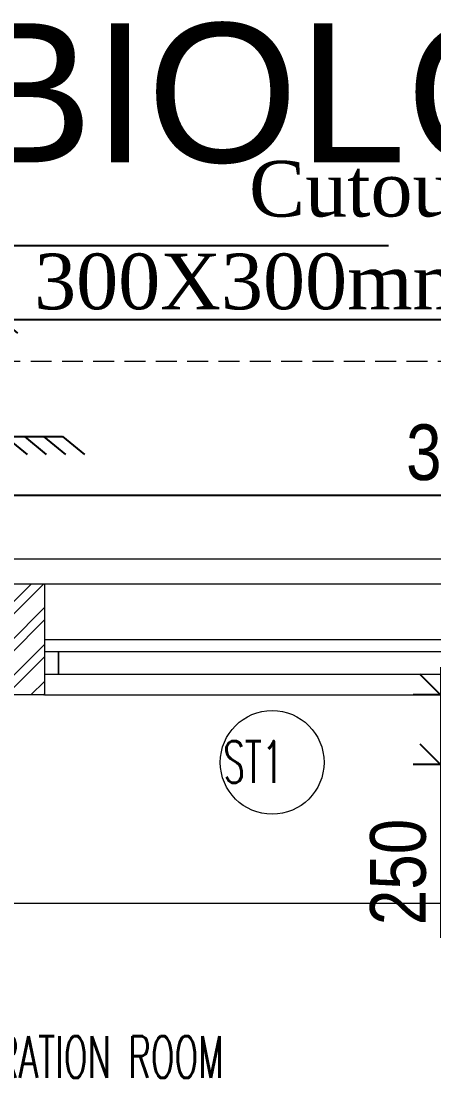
# Model space of a CAD drawing. Header units: inches. Extents: x 5899882 to 5988838, y -468923 to -96891.
# Drawn here: x 5949989 to 5951472, y -269181 to -265383 of the extents above; entities that cross this region are included whole.
import ezdxf

# ---------------------------------------------------------------- set-up
doc = ezdxf.new("R2010")
doc.units = ezdxf.units.IN
doc.header["$MEASUREMENT"] = 0
doc.linetypes.add('DASHED', pattern=[0.75, 0.5, -0.25])
doc.layers.get('Defpoints').update_dxf_attribs({"color": 8})
for name, color, linetype in [('0- SLC ARCH LAYOUT', 7, 'Continuous'), ('0- SLC DIMENSION', 7, 'Continuous'), ('0- SLC HIDE BOX & CUTOUT', 6, 'Continuous'), ('0-SLC RCC 2ND. FLOOR', 7, 'Continuous'), ('CL', 7, 'Continuous')]:
    doc.layers.add(name, color=color, linetype=linetype)
for name, color, linetype, lineweight in [('ARCL-HATCH-B', 8, 'Continuous', 5), ('ARLC-DOOR-W', 8, 'Continuous', 5), ('ARLC-ELE0', 8, 'Continuous', 9), ('ARLC-FUR (NOMN)', 8, 'Continuous', 9), ('ARLC-FURN', 8, 'Continuous', 9), ('ARLC-TEXT0', 8, 'Continuous', 20), ('ARLC-WALL', 8, 'Continuous', 15)]:
    doc.layers.add(name, color=color, linetype=linetype, lineweight=lineweight)
doc.styles.add('ARIAL', font='tahoma.ttf')
doc.styles.add('LT0050R', font='arial.ttf', dxfattribs={"height": 120})
doc.styles.add('RS', font='simplex8.shx', dxfattribs={"width": 0.6, "height": 150})
doc.styles.get("Standard").update_dxf_attribs({"font": 'arial.ttf'})
doc.styles.add('swis cn bt', font='swissc.ttf')
doc.dimstyles.new('LT0050R', dxfattribs={"dimtxt": 120, "dimasz": 80, "dimexe": 80, "dimexo": 50, "dimgap": 80, "dimtad": 0, "dimdec": 0, "dimzin": 0, "dimdsep": 46, "dimtxsty": 'LT0050R', "dimblk": 'ARCHTICK', "dimcen": 1, "dimdle": 80, "dimclrd": 252, "dimclre": 252, "dimclrt": 240, "dimadec": 0, "dimazin": 0, "dimtfac": 1, "dimtdec": 0, "dimtofl": 0, "dimtmove": 1, "dimatfit": 3, "dimfxl": 1, "dimtolj": 1, "dimtzin": 0, "dimlwd": -1, "dimlwe": -1, "dimarcsym": 0})
doc.dimstyles.new('SLC', dxfattribs={"dimtxt": 200, "dimasz": 150, "dimexe": 100, "dimexo": 0, "dimgap": 50, "dimtad": 1, "dimdec": 0, "dimrnd": 5, "dimzin": 1, "dimdsep": 46, "dimtxsty": 'swis cn bt', "dimblk": 'OBLIQUE', "dimcen": 60, "dimdle": 100, "dimclrd": 256, "dimclre": 256, "dimclrt": 256, "dimazin": 0, "dimtfac": 1, "dimtdec": 0, "dimtofl": 0, "dimtmove": 0, "dimatfit": 3, "dimfxl": 0.18, "dimtolj": 1, "dimtzin": 0, "dimarcsym": 0})

# ---------------------------------------------------------------- blocks, each defined once
blk = doc.blocks.new('A$C3DAD2E9A')
at = {"layer": 'ARCL-HATCH-B'}
h = blk.add_hatch(dxfattribs=at)
h.set_pattern_fill('ANSI32', color=256, scale=250)
h.set_pattern_definition([(45, (-5806111.699348602, 109613.299867685), (-66.29126073623883, 66.29126073623884), []), (45, (-5806067.505174852, 109613.299867685), (-66.29126073623883, 66.29126073623884), [])])
h.paths.add_polyline_path([(4887.21052536089, 6641.499999983265), (4762.21052536089, 6641.499999983265), (4762.21052536089, 6241.499999983265), (4887.21052536089, 6241.499999983265)])
at = {"layer": 'ARLC-DOOR-W'}
for points in [[(4937.210529251024, 6396.499999983294), (4887.210529251024, 6396.499999983294), (4887.210529251024, 6316.499999983294), (4937.210529251024, 6316.499999983294)], [(7007.210529251024, 6316.499999983294), (7007.210529251024, 6396.499999983294), (4937.210529251024, 6396.499999983294), (4937.210529251024, 6316.499999983294)]]:
    blk.add_lwpolyline(points, close=True, dxfattribs=at)
at = {"layer": 'ARLC-ELE0'}
blk.add_line((202.2105253608897, 6960), (8427.210526314564, 6960), dxfattribs=at)
at = {"layer": 'ARLC-ELE0', "ltscale": 0.006}
for p, q in [((4887.21052536089, 6641.499999983265), (7057.210526314564, 6641.499999981403)), ((4887.21052536089, 6241.499999983265), (7057.21052536089, 6241.499999983265))]:
    blk.add_line(p, q, dxfattribs=at)
at = {"layer": 'ARLC-FUR (NOMN)'}
blk.add_circle((5704.991473113187, 5999.389374029823), 186.3800059656505, dxfattribs=at)
at = {"layer": 'ARLC-FURN'}
blk.add_line((8687.21052536089, 5491.499999995212), (2722.210521070287, 5491.499999995212), dxfattribs=at)
at = {"layer": 'ARLC-WALL', "ltscale": 0.005}
blk.add_line((4887.210526028648, 6441.49998868104), (7057.210526314564, 6441.499998484607), dxfattribs=at)
at = {"layer": 'ARLC-WALL'}
blk.add_lwpolyline([(4887.21052536089, 6641.499999983265), (4887.21052536089, 6241.499999983265), (4762.21052536089, 6241.499999983265), (4762.21052536089, 6641.499999983265)], close=True, dxfattribs=at)
at = {"layer": 'ARLC-FUR (NOMN)', "style": 'RS', "width": 0.6}
blk.add_text('ST1', height=150, dxfattribs=at).set_placement((5529.51880213432, 5926.069481026148))
at = {"layer": 'ARLC-TEXT0', "style": 'RS', "width": 0.6}
blk.add_text('PREPARATION ROOM', height=150, dxfattribs=at).set_placement((4328.030114143156, 4865.261628391949))
at = {"layer": 'ARLC-TEXT0', "insert": (2267.334230930544, 8656.13284337426), "char_height": 500, "width": 10629.5172402044, "attachment_point": 1}
blk.add_mtext('MICROBIOLOGY DEPARTMENT', dxfattribs=at)
blk = doc.blocks.new('A$C67844AE1')
at = {"color": 7}
for p, q in [((-218.2272407441051, 240.6275060125627), (-283.3119963555947, 161.6196423373185)), ((-218.2272407441051, 171.8767900089733), (-283.3119963555947, 92.8689263337292)), ((-218.2272407441051, 103.126074005384), (-283.3119963555947, 24.11821033013985)), ((-218.2272407441051, 34.37535800179468), (-283.3119963555947, -44.63250567344949)), ((218.2272407441051, 0), (-218.2272407441051, 0)), ((218.2272407441051, 0), (153.1424851326155, -79.00786367524417)), ((-218.2272407441051, -34.37535800179468), (-283.3119963555947, -113.3832216770388)), ((-218.2272407441051, -103.126074005384), (-283.3119963555947, -182.1339376806281)), ((-218.2272407441051, -171.8767900089733), (-283.3119963555947, -250.8846536842175)), ((-218.2272407441051, -240.6275060125627), (-283.3119963555947, -319.6353696878068))]:
    blk.add_line(p, q, dxfattribs=at)
at = {"layer": 'CL', "color": 7}
blk.add_line((-218.2272407441124, 240.6275060125554), (-218.2272407441051, -240.6275060125627), dxfattribs=at)
blk = doc.blocks.new('A$C77C3199A')
at = {"layer": 'ARLC-WALL', "color": 30, "linetype": 'DASHED', "ltscale": 150}
blk.add_line((17399.99998698762, 7439.998364734041), (199.999997266219, 7439.998163879965), dxfattribs=at)
at = {"layer": 'ARLC-WALL', "color": 30}
for p, q in [((8425.000003814699, 6960), (199.9999990463257, 6960)), ((8425.000003814699, 6730), (199.9999990463257, 6730))]:
    blk.add_line(p, q, dxfattribs=at)
at = {"layer": 'CL', "color": 0}
blk.add_line((17630, 7589.998370512214), (199.9999954879749, 7589.998163879965), dxfattribs=at)
at = {"layer": 'CL', "color": 0, "rotation": 90}
blk.add_blockref('A$C67844AE1', (4711.560723325471, 7388.790321706619), dxfattribs=at)
blk = doc.blocks.new('_OBLIQUE')
at = {"color": 0, "linetype": 'ByBlock'}
blk.add_line((-0.5, -0.5), (0.5, 0.5), dxfattribs=at)
blk = doc.blocks.new('*D335')
at = {"layer": '0- SLC DIMENSION', "lineweight": -2, "transparency": 16777216}
for p, q in [((5951497, -267705.028073006), (5951497, -268055.0280739597)), ((5952973.287223468, -267805.028073006), (5951397, -267805.028073006)), ((5952973.287226486, -268055.0280739597), (5951397, -268055.0280739597)), ((5951497, -268055.0280739597), (5951497, -268677.4956064272))]:
    blk.add_line(p, q, dxfattribs=at)
at = {"layer": 'Defpoints', "color": 0, "transparency": 16777216}
for p in [(5952973.287223468, -267805.028073006), (5951497, -268055.0280739597), (5952973.287226486, -268055.0280739597)]:
    blk.add_point(p, dxfattribs=at)
at = {"layer": '0- SLC DIMENSION', "lineweight": -2, "transparency": 16777216, "xscale": 150, "yscale": 150, "zscale": 150}
for p, rotation in [((5951497, -267805.028073006), 90), ((5951497, -268055.0280739597), 270)]:
    blk.add_blockref('_OBLIQUE', p, dxfattribs=dict(at, rotation=rotation))
at = {"layer": '0- SLC DIMENSION', "transparency": 16777216, "insert": (5951344.207792208, -268441.2618401925), "char_height": 200, "attachment_point": 5, "rotation": 90, "style": 'swis cn bt'}
blk.add_mtext('\\A1;250', dxfattribs=at)
blk = doc.blocks.new('_ArchTick')
at = {"color": 0, "linetype": 'ByBlock', "const_width": 0.15}
blk.add_lwpolyline([(-0.5, -0.5), (0.5, 0.5)], dxfattribs=at)
blk = doc.blocks.new('*D416')
at = {"layer": '0- SLC DIMENSION', "lineweight": -2, "transparency": 16777216}
for p, q in [((5949645.260911575, -267605.028072998), (5949645.260911575, -266986.5280729962)), ((5953608.866177117, -267835.028072998), (5953608.866177117, -266986.5280729962)), ((5949545.260911575, -267086.5280729962), (5953708.866177117, -267086.5280729962))]:
    blk.add_line(p, q, dxfattribs=at)
at = {"layer": 'Defpoints', "color": 0, "transparency": 16777216}
for p in [(5953608.866177117, -267086.5280729962), (5949645.260911575, -267605.028072998), (5953608.866177117, -267835.028072998)]:
    blk.add_point(p, dxfattribs=at)
at = {"layer": '0- SLC DIMENSION', "lineweight": -2, "transparency": 16777216, "xscale": 150, "yscale": 150, "zscale": 150, "rotation": 180}
blk.add_blockref('_OBLIQUE', (5949645.260911575, -267086.5280729962), dxfattribs=at)
at = {"layer": '0- SLC DIMENSION', "lineweight": -2, "transparency": 16777216, "xscale": 150, "yscale": 150, "zscale": 150}
blk.add_blockref('_OBLIQUE', (5953608.866177117, -267086.5280729962), dxfattribs=at)
at = {"layer": '0- SLC DIMENSION', "transparency": 16777216, "insert": (5951627.063544346, -266933.8657353339), "char_height": 200, "attachment_point": 5, "style": 'swis cn bt'}
blk.add_mtext('\\A1;3965', dxfattribs=at)

msp = doc.modelspace()

# ---------------------------------------------------------------- block references
at = {"layer": '0- SLC ARCH LAYOUT'}
msp.add_blockref('A$C3DAD2E9A', (5945186.076699616, -274046.5280729962), dxfattribs=at)

# ---------------------------------------------------------------- next in the draw order: block references
at = {"layer": '0-SLC RCC 2ND. FLOOR'}
msp.add_blockref('A$C77C3199A', (5945186.076699616, -274046.5280729962), dxfattribs=at)

# ---------------------------------------------------------------- next in the draw order: texts
at = {"layer": '0- SLC HIDE BOX & CUTOUT', "insert": (5951630.340147496, -265885.180286127), "char_height": 200, "width": 1754.295602731787, "attachment_point": 3, "style": 'ARIAL'}
msp.add_mtext('{\\fTimes New Roman|b0|i0|c0|p18;Cutout 300X300mm}', dxfattribs=at)

# ---------------------------------------------------------------- next in the draw order: dimensions: what is measured, and where the dimension line sits
at = {"layer": '0- SLC DIMENSION'}
dim = msp.add_linear_dim(base=(5953608.866177117, -267086.5280729962), p1=(5949645.260911575, -267605.028072998), p2=(5953608.866177117, -267835.028072998), dimstyle='SLC', override={"dimfxl": 0}, dxfattribs=at)
dim.commit()
dim.dimension.update_dxf_attribs({"geometry": '*D416', "text_midpoint": (5951627.063544346, -266933.8657353339)})
at = {"layer": '0- SLC DIMENSION', "color": 1}
dim = msp.add_linear_dim(base=(5951497, -268055.0280739597), p1=(5952973.287223468, -267805.028073006), p2=(5952973.287226486, -268055.0280739597), angle=90, dimstyle='SLC', dxfattribs=at)
dim.commit()
dim.dimension.update_dxf_attribs({"geometry": '*D335', "text_midpoint": (5951344.207792208, -268441.2618401925)})

# ---------------------------------------------------------------- next in the draw order: leaders
at = {"layer": '0- SLC HIDE BOX & CUTOUT'}
msp.add_leader([(5949558.170080287, -267325.7910820281), (5949769, -266189.4558001098), (5951308.473952698, -266189.4558001098)], dimstyle='LT0050R', override={"dimasz": 200, "dimclrd": 256, "dimfxl": 160}, dxfattribs=at)

doc.saveas('drawing.dxf')
